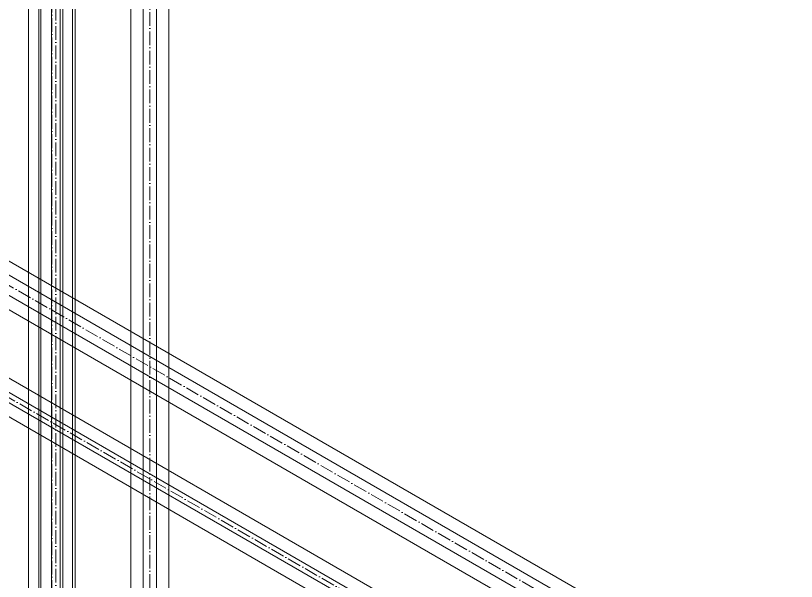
# Model space of a CAD drawing. Header units: millimetres. Extents: x -88595 to 880822, y -1054509 to -148035.
# Drawn here: x 432033 to 432601, y -325147 to -324735 of the extents above; entities that cross this region are included whole.
import ezdxf

# ---------------------------------------------------------------- set-up
doc = ezdxf.new("R2010")
doc.units = ezdxf.units.MM
doc.linetypes.add('$12$ADSK_Осевая', pattern=[14, 10, -2, 0, -2])
doc.layers.add('Изоляция', color=7, linetype='Continuous', lineweight=18)
doc.layers.add('Трубопровод', color=7, linetype='Continuous', lineweight=18)

msp = doc.modelspace()

# ---------------------------------------------------------------- linework, layer by layer
at = {"layer": 'Изоляция', "color": 190, "true_color": 0x8000ff}
for p, q in [((432050.39, -321894.64), (432050.39, -325524.51)), ((432074.74, -325524.51), (432074.74, -321894.64)), ((432117.3, -321898.46), (432117.3, -325387.62)), ((432144.82, -325387.62), (432144.82, -321898.46)), ((432490.72, -325265.86), (429494.06, -323535.73)), ((429481.88, -323556.82), (432478.54, -325286.94))]:
    msp.add_line(p, q, dxfattribs=at)
at = {"layer": 'Изоляция', "color": 134, "true_color": 0x00a6a6}
for p, q in [((432042.84, -321916.93), (432042.84, -325415.13)), ((432076.72, -325415.13), (432076.72, -321916.93)), ((432601.34, -325244.41), (429561.97, -323489.63)), ((429546.62, -323516.21), (432585.99, -325271))]:
    msp.add_line(p, q, dxfattribs=at)
at = {"layer": 'Трубопровод', "color": 190, "true_color": 0x8000ff}
for p, q in [((432059.39, -321894.64), (432059.39, -325524.51)), ((432065.74, -325524.51), (432065.74, -321894.64)), ((432126.3, -321898.46), (432126.3, -325387.62)), ((432135.82, -325387.62), (432135.82, -321898.46)), ((432486.22, -325273.65), (429489.56, -323543.53)), ((429486.38, -323549.02), (432483.04, -325279.15))]:
    msp.add_line(p, q, dxfattribs=at)
at = {"layer": 'Трубопровод', "color": 190, "linetype": '$12$ADSK_Осевая', "true_color": 0x8000ff}
for p, q in [((432062.57, -321894.64), (432062.57, -325524.51)), ((432062.57, -321894.64), (432062.57, -325524.51)), ((432131.06, -321898.46), (432131.06, -325387.62)), ((432131.06, -321898.46), (432131.06, -325387.62)), ((432484.63, -325276.4), (429487.97, -323546.28)), ((432484.63, -325276.4), (429487.97, -323546.28))]:
    msp.add_line(p, q, dxfattribs=at)
at = {"layer": 'Трубопровод', "color": 134, "true_color": 0x00a6a6}
for p, q in [((432051.84, -321916.93), (432051.84, -325415.13)), ((432067.72, -325415.13), (432067.72, -321916.93)), ((432596.84, -325252.2), (429557.47, -323497.42)), ((429551.12, -323508.42), (432590.49, -325263.2))]:
    msp.add_line(p, q, dxfattribs=at)
at = {"layer": 'Трубопровод', "color": 134, "linetype": '$12$ADSK_Осевая', "true_color": 0x00a6a6}
for p, q in [((432059.78, -321916.93), (432059.78, -325415.13)), ((432059.78, -321916.93), (432059.78, -325415.13)), ((432593.67, -325257.7), (429554.29, -323502.92)), ((432593.67, -325257.7), (429554.29, -323502.92))]:
    msp.add_line(p, q, dxfattribs=at)

doc.saveas('drawing.dxf')
